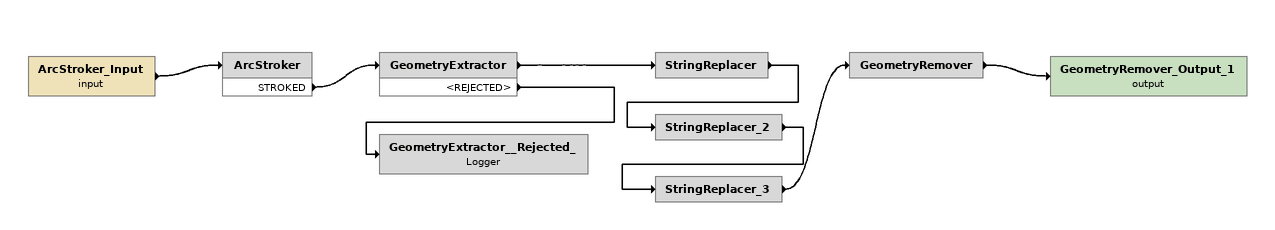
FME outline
ArcStroker_Input (input)
    -> ArcStroker
ArcStroker
    STROKED -> GeometryExtractor
GeometryExtractor
    -> StringReplacer
    <REJECTED> -> GeometryExtractor__Rejected_
StringReplacer
    -> StringReplacer_2
StringReplacer_2
    -> StringReplacer_3
StringReplacer_3
    -> GeometryRemover
GeometryRemover
    -> GeometryRemover_Output_1 (output)
GeometryRemover_Output_1 (output)
GeometryExtractor__Rejected_: Logger
